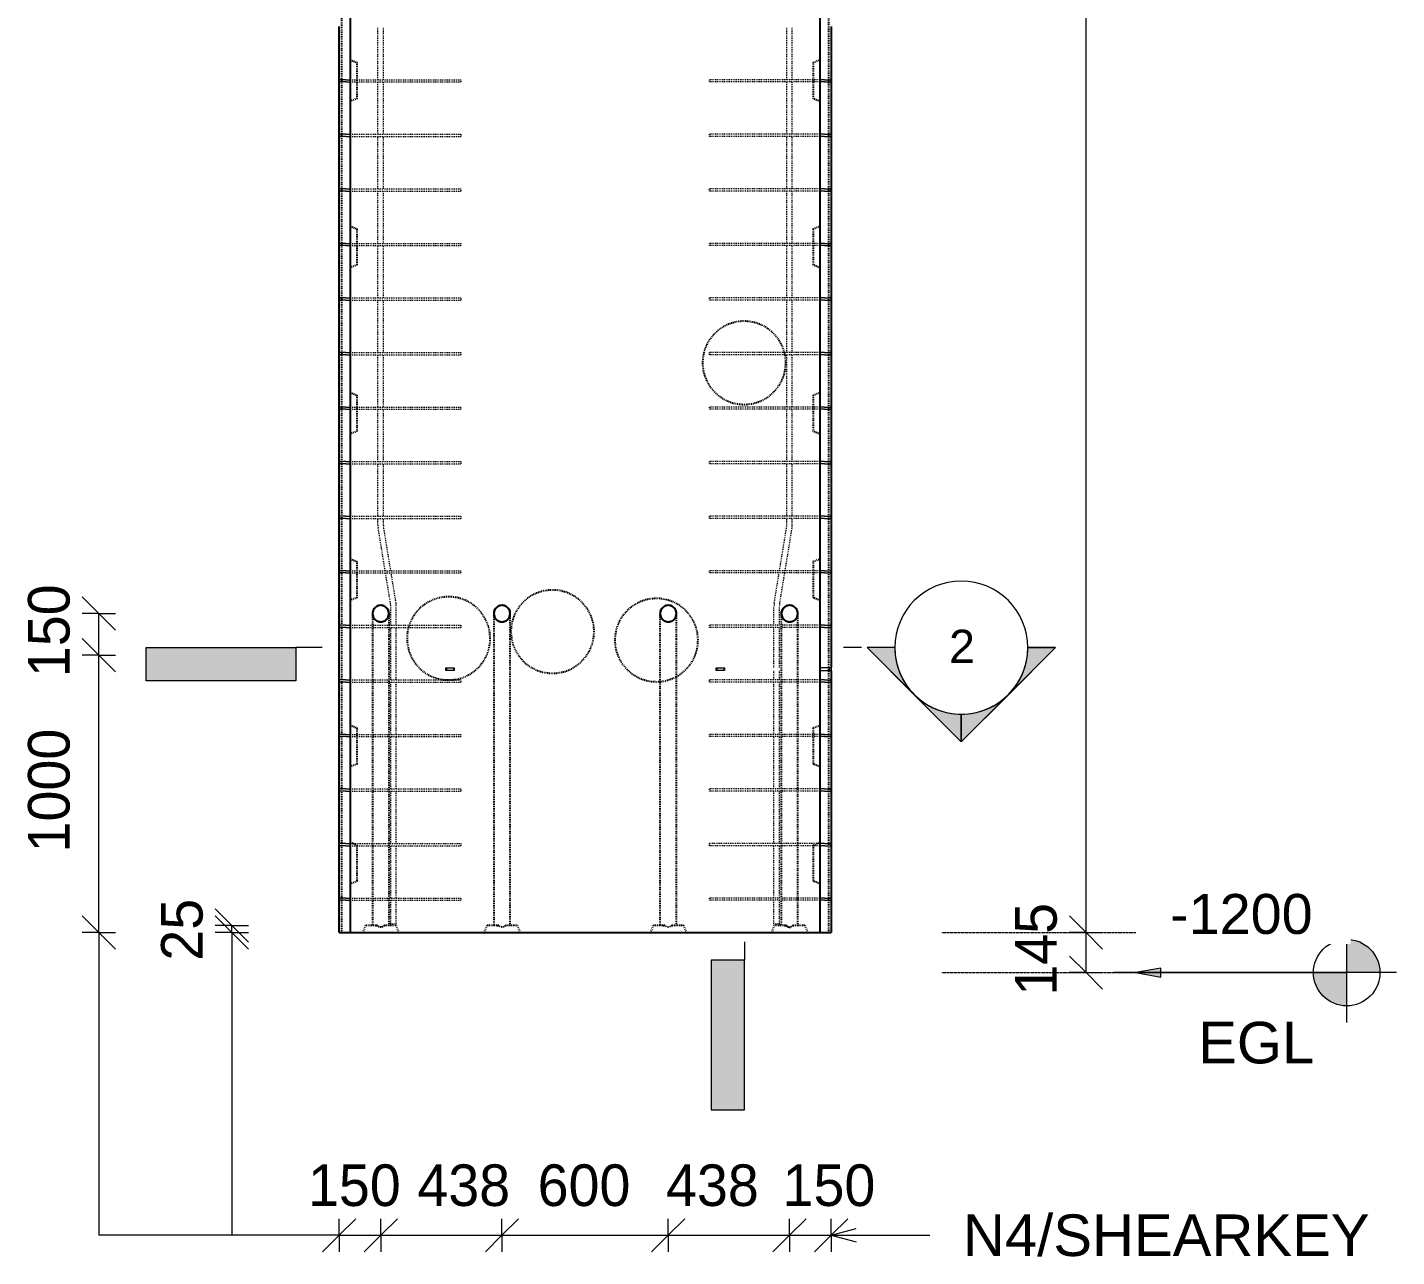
# Model space of a CAD drawing. Header units: millimetres. Extents: x -8906 to 7980, y -2564 to 13136.
# Drawn here: x -3626 to 1314, y -2564 to 1869 of the extents above; entities that cross this region are included whole.
import ezdxf

# ---------------------------------------------------------------- set-up
doc = ezdxf.new("R2010")
doc.units = ezdxf.units.MM
doc.linetypes.add('Dash', pattern=[6.36, 3.18, -3.18])
doc.linetypes.add('Overhead', pattern=[3.97, 2.38, -1.59])
for name, color, linetype, lineweight in [('A-ANNO-DIMS', 211, 'Continuous', 9), ('A-ANNO-DIMS-60', 211, 'Continuous', 9), ('A-DETL-MBND', 5, 'Continuous', 18), ('A-FLOR-OVHD', 1, 'Overhead', 18), ('A-GENM', 13, 'Continuous', 18), ('A-WALL', 113, 'Continuous', 25), ('A-WALL-HDLN', 110, 'Dash', 25), ('G-ANNO-DIMS', 111, 'Continuous', 9), ('G-ANNO-SYMB', 111, 'Continuous', 9), ('G-ANNO-TEXT', 231, 'Continuous', 9), ('S-RBAR', 171, 'Continuous', 18)]:
    doc.layers.add(name, color=color, linetype=linetype, lineweight=lineweight)
doc.styles.add('Arial', font='arial.ttf', dxfattribs={"height": 120})
doc.styles.add('Arial_1', font='arial.ttf', dxfattribs={"height": 150})
doc.styles.add('Arial_2', font='arial.ttf', dxfattribs={"height": 144})
doc.styles.add('Nirmala UI Semilight', font='NirmalaS.ttf', dxfattribs={"height": 150})
doc.dimstyles.new('Arrow_Filled_-_2_5_NI_UI', dxfattribs={"dimscale": 304.8, "dimtxt": 157.104592, "dimasz": 0.393701, "dimexe": 0.19685, "dimexo": 0.0625, "dimgap": 0.19685, "dimtad": 1, "dimdec": 0, "dimzin": 0, "dimdsep": 46, "dimtxsty": 'Nirmala UI Semilight', "dimblk1": 'OBLIQUE', "dimblk2": 'OBLIQUE', "dimsah": 1, "dimcen": 0.09, "dimazin": 0, "dimtfac": 1, "dimtdec": 4, "dimtix": 1, "dimtmove": 0, "dimatfit": 3, "dimfxl": 0.19685, "dimfxlon": 1, "dimtvp": 1, "dimtolj": 1, "dimtzin": 0, "dimarcsym": 2})
doc.dimstyles.new('Arrow_Filled_-_2_5_NI_UI_1', dxfattribs={"dimscale": 304.8, "dimtxt": 157.104592, "dimasz": 0.393701, "dimexe": 0.19685, "dimexo": 0.0625, "dimgap": 0.19685, "dimtad": 1, "dimdec": 0, "dimzin": 0, "dimdsep": 46, "dimtxsty": 'Nirmala UI Semilight', "dimblk1": 'OBLIQUE', "dimblk2": 'OBLIQUE', "dimsah": 1, "dimcen": 0.09, "dimazin": 0, "dimtfac": 1, "dimtdec": 4, "dimtix": 1, "dimtmove": 2, "dimatfit": 3, "dimfxl": 0.19685, "dimfxlon": 1, "dimtvp": 1, "dimtolj": 1, "dimtzin": 0, "dimarcsym": 2})

# ---------------------------------------------------------------- blocks, each defined once
blk = doc.blocks.new('RR spread anchor face based - RR-SA-2_5-150-1726819-Elevation Front')
at = {"layer": 'A-GENM'}
for p, q in [((-2116.2, 6755), (-2113.7, 6755)), ((-2116.2, 6745), (-2116.2, 6755)), ((-2113.7, 6745), (-2116.2, 6745)), ((-2113.7, 6755), (-2088.7, 6755)), ((-2113.7, 6755), (-2113.7, 6745)), ((-2088.7, 6745), (-2113.7, 6745)), ((-2088.7, 6755), (-2086.2, 6755)), ((-2088.7, 6755), (-2088.7, 6745)), ((-2086.2, 6745), (-2088.7, 6745)), ((-2086.2, 6755), (-2086.2, 6745))]:
    blk.add_line(p, q, dxfattribs=at)
blk = doc.blocks.new('RR spread anchor face based - RR-SA-4_0-320-1726835-Elevation Front')
at = {"layer": 'A-GENM'}
for p, q in [((-766.2, 6756), (-731.2, 6756)), ((-731.2, 6744), (-766.2, 6744)), ((-731.2, 6756), (-726.2, 6756)), ((-731.2, 6744), (-731.2, 6756)), ((-726.2, 6744), (-731.2, 6744)), ((-726.2, 6756), (-726.2, 6744))]:
    blk.add_line(p, q, dxfattribs=at)
blk = doc.blocks.new('Detail View - M_Section Tail - Filled Horizontal-14034-Elevation Front')
at = {"layer": 'G-ANNO-SYMB'}
blk.add_hatch(color=256, dxfattribs=at).paths.add_polyline_path([(-2658, -487.6), (-2658, -367.6), (-3198, -367.6), (-3198, -487.6)])
for p, q in [((-3198, -487.6), (-3198, -367.6)), ((-3198, -367.6), (-2658, -367.6)), ((-2658, -367.6), (-2658, -487.6)), ((-2658, -487.6), (-3198, -487.6))]:
    blk.add_line(p, q, dxfattribs=at)
blk = doc.blocks.new('Detail View - M_Section Head - Filled SHOP DWG-1002450-Elevation Front')
at = {"layer": 'G-ANNO-SYMB'}
h = blk.add_hatch(color=256, dxfattribs=at)
edge = h.paths.add_edge_path()
edge.add_line((-595.9, -367.6), (-496.4, -367.6))
edge.add_arc((-256.4, -367.6), 240, 180, 225)
edge.add_line((-426.1, -537.4), (-595.9, -367.6))
h = blk.add_hatch(color=256, dxfattribs=at)
edge = h.paths.add_edge_path()
edge.add_line((83, -367.6), (-86.7, -537.4))
edge.add_arc((-256.4, -367.6), 240, 315, 360)
edge.add_line((-16.4, -367.6), (83, -367.6))
h = blk.add_hatch(color=256, dxfattribs=at)
edge = h.paths.add_edge_path()
edge.add_line((-256.4, -707.1), (-426.1, -537.4))
edge.add_arc((-256.4, -367.6), 240, 225, 270)
edge.add_line((-256.4, -607.6), (-256.4, -707.1))
h = blk.add_hatch(color=256, dxfattribs=at)
edge = h.paths.add_edge_path()
edge.add_line((-256.4, -707.1), (-256.4, -607.6))
edge.add_arc((-256.4, -367.6), 240, 270, 315)
edge.add_line((-86.7, -537.4), (-256.4, -707.1))
for p, q in [((-256.4, -707.1), (-595.9, -367.6)), ((-496.4, -367.6), (-595.9, -367.6)), ((-595.9, -367.6), (-426.1, -537.4)), ((-496.4, -367.6), (-595.9, -367.6)), ((-256.4, -707.1), (83, -367.6)), ((-86.7, -537.4), (83, -367.6)), ((-16.4, -367.6), (83, -367.6)), ((83, -367.6), (-16.4, -367.6)), ((-426.1, -537.4), (-256.4, -707.1)), ((-256.4, -707.1), (-86.7, -537.4)), ((-256.4, -607.6), (-256.4, -707.1)), ((-256.4, -707.1), (-256.4, -607.6))]:
    blk.add_line(p, q, dxfattribs=at)
for start, end in [(360, 180), (180, 360), (180, 225), (315, 0), (225, 270), (270, 315)]:
    blk.add_arc((-256.4, -367.6), 240, start, end, dxfattribs=at)
blk = doc.blocks.new('DIMBLOCK68-Elevation Front')
at = {"layer": 'A-ANNO-DIMS-60'}
for p, q in [((-3368.2, -395), (-3428.2, -335)), ((-3368.2, -395), (-3428.2, -395)), ((-3368.2, -1395), (-3368.2, -395)), ((-3368.2, -395), (-3308.2, -455)), ((-3368.2, -395), (-3308.2, -395)), ((-3368.2, -1395), (-3428.2, -1335)), ((-3368.2, -1395), (-3428.2, -1395)), ((-3368.2, -1395), (-3308.2, -1455)), ((-3368.2, -1395), (-3308.2, -1395))]:
    blk.add_line(p, q, dxfattribs=at)
at = {"layer": 'A-ANNO-DIMS-60', "color": 0, "insert": (-3623.9, -1106.4), "char_height": 150, "width": 507.305, "attachment_point": 1, "rotation": 90, "line_spacing_factor": 1.142579, "style": 'Nirmala UI Semilight'}
blk.add_mtext('1000', dxfattribs=at)
blk = doc.blocks.new('_Oblique')
at = {"color": 0, "linetype": 'ByBlock', "lineweight": -2}
blk.add_line((-0.5, -0.5), (0.5, 0.5), dxfattribs=at)
blk = doc.blocks.new('DIMBLOCK69-Elevation Front')
at = {"layer": 'A-ANNO-DIMS-60'}
for p, q in [((-3368.2, -245), (-3428.2, -185)), ((-3368.2, -245), (-3428.2, -245)), ((-3368.2, -395), (-3368.2, -245)), ((-3368.2, -245), (-3308.2, -305)), ((-3368.2, -245), (-3308.2, -245)), ((-3368.2, -395), (-3428.2, -335)), ((-3368.2, -395), (-3428.2, -395)), ((-3368.2, -395), (-3308.2, -455)), ((-3368.2, -395), (-3308.2, -395))]:
    blk.add_line(p, q, dxfattribs=at)
at = {"layer": 'A-ANNO-DIMS-60', "color": 0, "insert": (-3623.9, -474.2), "char_height": 150, "width": 370.196, "attachment_point": 1, "rotation": 90, "line_spacing_factor": 1.142579, "style": 'Nirmala UI Semilight'}
blk.add_mtext('150', dxfattribs=at)
blk = doc.blocks.new('DIMBLOCK70-Elevation Front')
at = {"layer": 'A-ANNO-DIMS-60'}
for p, q in [((-2888.2, -1370), (-2948.2, -1310)), ((-2888.2, -1395), (-2948.2, -1335)), ((-2888.2, -1370), (-2948.2, -1370)), ((-2888.2, -1395), (-2888.2, -1370)), ((-2888.2, -1370), (-2828.2, -1430)), ((-2888.2, -1370), (-2828.2, -1370)), ((-2888.2, -1395), (-2948.2, -1395)), ((-2888.2, -1395), (-2828.2, -1455)), ((-2888.2, -1395), (-2828.2, -1395))]:
    blk.add_line(p, q, dxfattribs=at)
at = {"layer": 'A-ANNO-DIMS-60', "color": 0, "insert": (-3143.9, -1496.8), "char_height": 150, "width": 274.219, "attachment_point": 1, "rotation": 90, "line_spacing_factor": 1.142579, "style": 'Nirmala UI Semilight'}
blk.add_mtext('25', dxfattribs=at)
blk = doc.blocks.new('DIMBLOCK71-Elevation Front')
at = {"layer": 'A-ANNO-DIMS-60'}
for p, q in [((-2501.2, -2487.4), (-2441.2, -2427.4)), ((-2501.2, -2487.4), (-2501.2, -2427.4)), ((-2351.2, -2487.4), (-2291.2, -2427.4)), ((-2351.2, -2487.4), (-2351.2, -2427.4)), ((-2501.2, -2487.4), (-2561.2, -2547.4)), ((-2501.2, -2487.4), (-2351.2, -2487.4)), ((-2501.2, -2487.4), (-2501.2, -2547.4)), ((-2351.2, -2487.4), (-2411.2, -2547.4)), ((-2351.2, -2487.4), (-2351.2, -2547.4))]:
    blk.add_line(p, q, dxfattribs=at)
at = {"layer": 'A-ANNO-DIMS-60', "color": 0, "insert": (-2613.8, -2231.7), "char_height": 150, "width": 370.196, "attachment_point": 1, "line_spacing_factor": 1.142579, "style": 'Nirmala UI Semilight'}
blk.add_mtext('150', dxfattribs=at)
blk = doc.blocks.new('DIMBLOCK72-Elevation Front')
at = {"layer": 'A-ANNO-DIMS-60'}
for p, q in [((-2351.2, -2487.4), (-2291.2, -2427.4)), ((-2351.2, -2487.4), (-2351.2, -2427.4)), ((-1913.7, -2487.4), (-1853.7, -2427.4)), ((-1913.7, -2487.4), (-1913.7, -2427.4)), ((-2351.2, -2487.4), (-2411.2, -2547.4)), ((-2351.2, -2487.4), (-1913.7, -2487.4)), ((-2351.2, -2487.4), (-2351.2, -2547.4)), ((-1913.7, -2487.4), (-1973.7, -2547.4)), ((-1913.7, -2487.4), (-1913.7, -2547.4))]:
    blk.add_line(p, q, dxfattribs=at)
at = {"layer": 'A-ANNO-DIMS-60', "color": 0, "insert": (-2219, -2231.7), "char_height": 150, "width": 414.756, "attachment_point": 1, "line_spacing_factor": 1.142579, "style": 'Nirmala UI Semilight'}
blk.add_mtext('438', dxfattribs=at)
blk = doc.blocks.new('DIMBLOCK73-Elevation Front')
at = {"layer": 'A-ANNO-DIMS-60'}
for p, q in [((-1913.7, -2487.4), (-1853.7, -2427.4)), ((-1913.7, -2487.4), (-1913.7, -2427.4)), ((-1313.7, -2487.4), (-1253.7, -2427.4)), ((-1313.7, -2487.4), (-1313.7, -2427.4)), ((-1913.7, -2487.4), (-1973.7, -2547.4)), ((-1913.7, -2487.4), (-1313.7, -2487.4)), ((-1913.7, -2487.4), (-1913.7, -2547.4)), ((-1313.7, -2487.4), (-1373.7, -2547.4)), ((-1313.7, -2487.4), (-1313.7, -2547.4))]:
    blk.add_line(p, q, dxfattribs=at)
at = {"layer": 'A-ANNO-DIMS-60', "color": 0, "insert": (-1785.1, -2231.7), "char_height": 150, "width": 411.328, "attachment_point": 1, "line_spacing_factor": 1.142579, "style": 'Nirmala UI Semilight'}
blk.add_mtext('600', dxfattribs=at)
blk = doc.blocks.new('DIMBLOCK74-Elevation Front')
at = {"layer": 'A-ANNO-DIMS-60'}
for p, q in [((-1313.7, -2487.4), (-1253.7, -2427.4)), ((-1313.7, -2487.4), (-1313.7, -2427.4)), ((-876.2, -2487.4), (-816.2, -2427.4)), ((-876.2, -2487.4), (-876.2, -2427.4)), ((-1313.7, -2487.4), (-1373.7, -2547.4)), ((-1313.7, -2487.4), (-876.2, -2487.4)), ((-1313.7, -2487.4), (-1313.7, -2547.4)), ((-876.2, -2487.4), (-936.2, -2547.4)), ((-876.2, -2487.4), (-876.2, -2547.4))]:
    blk.add_line(p, q, dxfattribs=at)
at = {"layer": 'A-ANNO-DIMS-60', "color": 0, "insert": (-1321.9, -2231.7), "char_height": 150, "width": 414.756, "attachment_point": 1, "line_spacing_factor": 1.142579, "style": 'Nirmala UI Semilight'}
blk.add_mtext('438', dxfattribs=at)
blk = doc.blocks.new('DIMBLOCK75-Elevation Front')
at = {"layer": 'A-ANNO-DIMS-60'}
for p, q in [((-876.2, -2487.4), (-816.2, -2427.4)), ((-876.2, -2487.4), (-876.2, -2427.4)), ((-726.2, -2487.4), (-666.2, -2427.4)), ((-726.2, -2487.4), (-726.2, -2427.4)), ((-876.2, -2487.4), (-936.2, -2547.4)), ((-876.2, -2487.4), (-726.2, -2487.4)), ((-876.2, -2487.4), (-876.2, -2547.4)), ((-726.2, -2487.4), (-786.2, -2547.4)), ((-726.2, -2487.4), (-726.2, -2547.4))]:
    blk.add_line(p, q, dxfattribs=at)
at = {"layer": 'A-ANNO-DIMS-60', "color": 0, "insert": (-901.3, -2231.7), "char_height": 150, "width": 370.196, "attachment_point": 1, "line_spacing_factor": 1.142579, "style": 'Nirmala UI Semilight'}
blk.add_mtext('150', dxfattribs=at)
blk = doc.blocks.new('DIMBLOCK81-Elevation Front')
at = {"layer": 'A-ANNO-DIMS-60'}
for p, q in [((193.5, -1395), (133.5, -1335)), ((193.5, -1395), (133.5, -1395)), ((193.5, -1540), (193.5, -1395)), ((193.5, -1395), (253.5, -1455)), ((193.5, -1395), (253.5, -1395)), ((193.5, -1540), (133.5, -1480)), ((193.5, -1540), (133.5, -1540)), ((193.5, -1540), (253.5, -1600)), ((193.5, -1540), (253.5, -1540))]:
    blk.add_line(p, q, dxfattribs=at)
at = {"layer": 'A-ANNO-DIMS-60', "color": 0, "insert": (-62.2, -1623.2), "char_height": 150, "width": 373.623, "attachment_point": 1, "rotation": 90, "line_spacing_factor": 1.142579, "style": 'Nirmala UI Semilight'}
blk.add_mtext('145', dxfattribs=at)
blk = doc.blocks.new('DIMBLOCK82-Elevation Front')
at = {"layer": 'A-ANNO-DIMS-60'}
for p, q in [((193.5, 7660), (133.5, 7720)), ((193.5, 7660), (133.5, 7660)), ((193.5, -1395), (193.5, 7660)), ((193.5, 7660), (253.5, 7600)), ((193.5, 7660), (253.5, 7660)), ((193.5, -1395), (133.5, -1335)), ((193.5, -1395), (133.5, -1395)), ((193.5, -1395), (253.5, -1455)), ((193.5, -1395), (253.5, -1395))]:
    blk.add_line(p, q, dxfattribs=at)
at = {"layer": 'A-ANNO-DIMS-60', "color": 0, "insert": (-62.2, 2904), "char_height": 150, "width": 548.438, "attachment_point": 1, "rotation": 90, "line_spacing_factor": 1.142579, "style": 'Nirmala UI Semilight'}
blk.add_mtext('9055', dxfattribs=at)
blk = doc.blocks.new('Spot Elevations - M_Spot Elevation - Target Filled-10609-Elevation Front')
at = {"layer": 'G-ANNO-DIMS'}
h = blk.add_hatch(color=256, dxfattribs=at)
edge = h.paths.add_edge_path()
edge.add_line((1104.3, 7660), (1224.3, 7660))
edge.add_arc((1104.3, 7660), 120, 0, 90)
edge.add_line((1104.3, 7780), (1104.3, 7660))
h = blk.add_hatch(color=256, dxfattribs=at)
edge = h.paths.add_edge_path()
edge.add_line((1104.3, 7660), (984.3, 7660))
edge.add_arc((1104.3, 7660), 120, 180, 270)
edge.add_line((1104.3, 7540), (1104.3, 7660))
for p, q in [((1104.3, 7480), (1104.3, 7840)), ((1284.3, 7660), (264.3, 7660))]:
    blk.add_line(p, q, dxfattribs=at)
blk.add_circle((1104.3, 7660), 120, dxfattribs=at)

msp = doc.modelspace()

# ---------------------------------------------------------------- hatches: boundary and pattern name
at = {"layer": 'G-ANNO-DIMS'}
msp.add_hatch(color=256, dxfattribs=at).paths.add_polyline_path([(373.8, -1540), (463.8, -1555.9), (463.8, -1524.1)])

# ---------------------------------------------------------------- linework, layer by layer
at = {"layer": 'A-DETL-MBND'}
for p, q in [((-3368.2, -1395), (-3368.2, -2487.4)), ((-2888.2, -1395), (-2888.2, -2487.4)), ((-2501.2, -2487.4), (-3368.2, -2487.4))]:
    msp.add_line(p, q, dxfattribs=at)
at = {"layer": 'A-FLOR-OVHD'}
for p, q in [((-326.2, -1395), (373.8, -1395)), ((-326.2, -1540), (373.8, -1540))]:
    msp.add_line(p, q, dxfattribs=at)
at = {"layer": 'A-WALL'}
for p, q in [((-2461.2, 7060), (-2461.2, -1395)), ((-766.2, -1395), (-766.2, 7060)), ((-2501.2, 1677), (-2501.2, 1873.1)), ((-726.2, 1873.1), (-726.2, 1677)), ((-2501.2, 1480.3), (-2501.2, 1676.3)), ((-726.2, 1676.3), (-726.2, 1480.3)), ((-2501.2, 1283.5), (-2501.2, 1479.5)), ((-726.2, 1479.5), (-726.2, 1283.5)), ((-2501.2, 1086.7), (-2501.2, 1282.7)), ((-726.2, 1282.7), (-726.2, 1086.7)), ((-2501.2, 889.9), (-2501.2, 1086)), ((-726.2, 1086), (-726.2, 889.9)), ((-2501.2, 693.2), (-2501.2, 889.2)), ((-726.2, 889.2), (-726.2, 693.2)), ((-2501.2, 496.4), (-2501.2, 692.4)), ((-726.2, 692.4), (-726.2, 496.4)), ((-2501.2, 299.6), (-2501.2, 495.6)), ((-726.2, 495.6), (-726.2, 299.6)), ((-2501.2, 102.8), (-2501.2, 298.8)), ((-726.2, 298.8), (-726.2, 102.8)), ((-2501.2, -94), (-2501.2, 102.1)), ((-726.2, 102.1), (-726.2, -94)), ((-2501.2, -290.7), (-2501.2, -94.7)), ((-726.2, -94.7), (-726.2, -290.7)), ((-2501.2, -487.5), (-2501.2, -291.5)), ((-726.2, -291.5), (-726.2, -439)), ((-2501.2, -684.3), (-2501.2, -488.3)), ((-726.2, -451), (-726.2, -487.5)), ((-726.2, -488.3), (-726.2, -684.3)), ((-2501.2, -881.1), (-2501.2, -685)), ((-726.2, -685), (-726.2, -881.1)), ((-2501.2, -1077.8), (-2501.2, -881.8)), ((-726.2, -881.8), (-726.2, -1077.8)), ((-2501.2, -1274.6), (-2501.2, -1078.6)), ((-726.2, -1078.6), (-726.2, -1274.6)), ((-2501.2, -1395), (-2501.2, -1275.4)), ((-726.2, -1275.4), (-726.2, -1395)), ((-2501.2, -1395), (-726.2, -1395))]:
    msp.add_line(p, q, dxfattribs=at)
at = {"layer": 'A-WALL', "flags": 128}
for points in [[(-2351.2, -215), (-2366.2, -219), (-2377.2, -230.1), (-2381.2, -245)], [(-2381.2, -245), (-2377.2, -260), (-2366.1, -271), (-2351.2, -275)], [(-2321.2, -245), (-2325.2, -230), (-2336.3, -219), (-2351.2, -215)], [(-2351.2, -275), (-2336.2, -271), (-2325.2, -259.9), (-2321.2, -245)], [(-2321.2, -250.7), (-2321.2, -245.1), (-2321.2, -245)], [(-1913.7, -215), (-1928.7, -219), (-1939.7, -230.1), (-1943.7, -245)], [(-1943.7, -245), (-1939.7, -260), (-1928.6, -271), (-1913.7, -275)], [(-1883.7, -245), (-1887.7, -230), (-1898.8, -219), (-1913.7, -215)], [(-1913.7, -275), (-1898.7, -271), (-1887.7, -259.9), (-1883.7, -245)], [(-1883.7, -250.7), (-1883.7, -245.1), (-1883.7, -245)], [(-1313.7, -215), (-1328.7, -219), (-1339.7, -230.1), (-1343.7, -245)], [(-1343.7, -245), (-1339.7, -260), (-1328.6, -271), (-1313.7, -275)], [(-1283.7, -245), (-1287.7, -230), (-1298.8, -219), (-1313.7, -215)], [(-1313.7, -275), (-1298.7, -271), (-1287.7, -259.9), (-1283.7, -245)], [(-1283.7, -250.7), (-1283.7, -245.1), (-1283.7, -245)], [(-876.2, -215), (-891.2, -219), (-902.2, -230.1), (-906.2, -245)], [(-906.2, -245), (-902.2, -260), (-891.1, -271), (-876.2, -275)], [(-846.2, -245), (-850.2, -230), (-861.3, -219), (-876.2, -215)], [(-876.2, -275), (-861.2, -271), (-850.2, -259.9), (-846.2, -245)], [(-846.2, -250.7), (-846.2, -245.1), (-846.2, -245)]]:
    msp.add_lwpolyline(points, dxfattribs=at)
at = {"layer": 'A-WALL'}
for centre, start, end in [((-2351.2, -245), 150.6728, 179.6194), ((-2351.2, -245), 180.4246, 209.7233), ((-2351.2, -245), 120.8303, 149.6053), ((-2351.2, -245), 90.7225, 119.4223), ((-2351.2, -245), 61.0187, 89.2664), ((-2351.2, -245), 30.8311, 59.6045), ((-2351.2, -245), 0.3778, 29.7706), ((-2351.2, -245), 330.719, 359.5722), ((-1913.7, -245), 150.6728, 179.6194), ((-1913.7, -245), 180.4246, 209.7233), ((-1913.7, -245), 120.8303, 149.6053), ((-1913.7, -245), 90.7225, 119.4223), ((-1913.7, -245), 61.0187, 89.2664), ((-1913.7, -245), 30.8311, 59.6045), ((-1913.7, -245), 0.3778, 29.7706), ((-1913.7, -245), 330.719, 359.5722), ((-1313.7, -245), 150.6728, 179.6194), ((-1313.7, -245), 180.4246, 209.7233), ((-1313.7, -245), 120.8303, 149.6053), ((-1313.7, -245), 90.7225, 119.4223), ((-1313.7, -245), 61.0187, 89.2664), ((-1313.7, -245), 30.8311, 59.6045), ((-1313.7, -245), 0.3778, 29.7706), ((-1313.7, -245), 330.719, 359.5722), ((-876.2, -245), 150.6728, 179.6194), ((-876.2, -245), 180.4246, 209.7233), ((-876.2, -245), 120.8303, 149.6053), ((-876.2, -245), 90.7225, 119.4223), ((-876.2, -245), 61.0187, 89.2664), ((-876.2, -245), 30.8311, 59.6045), ((-876.2, -245), 0.3778, 29.7706), ((-876.2, -245), 330.719, 359.5722), ((-2351.2, -245), 210.813, 239.6231), ((-2351.2, -245), 241.0171, 269.268), ((-2351.2, -245), 270.7209, 299.4239), ((-2351.2, -245), 300.812, 329.6241), ((-1913.7, -245), 210.813, 239.6231), ((-1913.7, -245), 241.0171, 269.268), ((-1913.7, -245), 270.7209, 299.4239), ((-1913.7, -245), 300.812, 329.6241), ((-1313.7, -245), 210.813, 239.6231), ((-1313.7, -245), 241.0171, 269.268), ((-1313.7, -245), 270.7209, 299.4239), ((-1313.7, -245), 300.812, 329.6241), ((-876.2, -245), 210.813, 239.6231), ((-876.2, -245), 241.0171, 269.268), ((-876.2, -245), 270.7209, 299.4239), ((-876.2, -245), 300.812, 329.6241)]:
    msp.add_arc(centre, 30, start, end, dxfattribs=at)
at = {"layer": 'A-WALL-HDLN'}
for p, q in [((-2491.2, -1395), (-2491.2, 3650)), ((-736.2, 3650), (-736.2, -1395)), ((-2461.2, 1752.5), (-2436.2, 1742.5)), ((-2436.2, 1612.5), (-2436.2, 1742.5)), ((-791.2, 1742.5), (-766.2, 1752.5)), ((-791.2, 1742.5), (-791.2, 1612.5)), ((-2436.2, 1612.5), (-2461.2, 1602.5)), ((-766.2, 1602.5), (-791.2, 1612.5)), ((-2461.2, 1152.5), (-2436.2, 1142.5)), ((-2436.2, 1012.5), (-2436.2, 1142.5)), ((-791.2, 1142.5), (-766.2, 1152.5)), ((-791.2, 1142.5), (-791.2, 1012.5)), ((-2436.2, 1012.5), (-2461.2, 1002.5)), ((-766.2, 1002.5), (-791.2, 1012.5)), ((-2461.2, 552.5), (-2436.2, 542.5)), ((-791.2, 542.5), (-766.2, 552.5)), ((-2436.2, 412.5), (-2436.2, 542.5)), ((-791.2, 542.5), (-791.2, 412.5)), ((-2436.2, 412.5), (-2461.2, 402.5)), ((-766.2, 402.5), (-791.2, 412.5)), ((-2461.2, -47.5), (-2436.2, -57.5)), ((-791.2, -57.5), (-766.2, -47.5)), ((-2436.2, -187.5), (-2436.2, -57.5)), ((-791.2, -57.5), (-791.2, -187.5)), ((-2436.2, -187.5), (-2461.2, -197.5)), ((-766.2, -197.5), (-791.2, -187.5)), ((-2381.2, -335), (-2381.2, -1370)), ((-2321.2, -1370), (-2321.2, -335)), ((-1943.7, -335), (-1943.7, -1370)), ((-1883.7, -1370), (-1883.7, -335)), ((-1343.7, -335), (-1343.7, -1370)), ((-1283.7, -1370), (-1283.7, -335)), ((-906.2, -335), (-906.2, -1370)), ((-846.2, -1370), (-846.2, -335)), ((-2461.2, -647.5), (-2436.2, -657.5)), ((-2436.2, -787.5), (-2436.2, -657.5)), ((-791.2, -657.5), (-766.2, -647.5)), ((-791.2, -657.5), (-791.2, -787.5)), ((-2436.2, -787.5), (-2461.2, -797.5)), ((-766.2, -797.5), (-791.2, -787.5)), ((-2461.2, -1070), (-2436.2, -1080)), ((-2436.2, -1210), (-2436.2, -1080)), ((-791.2, -1080), (-766.2, -1070)), ((-791.2, -1080), (-791.2, -1210)), ((-2436.2, -1210), (-2461.2, -1220)), ((-766.2, -1220), (-791.2, -1210)), ((-2406.2, -1370), (-2416.2, -1395)), ((-2363.2, -1370), (-2406.2, -1370)), ((-2369.8, -1370), (-2363.2, -1370)), ((-2339.2, -1370), (-2332.6, -1370)), ((-2296.2, -1370), (-2339.2, -1370)), ((-2296.2, -1370), (-2286.2, -1395)), ((-1968.7, -1370), (-1978.7, -1395)), ((-1925.7, -1370), (-1968.7, -1370)), ((-1932.3, -1370), (-1925.7, -1370)), ((-1901.7, -1370), (-1895.1, -1370)), ((-1858.7, -1370), (-1901.7, -1370)), ((-1858.7, -1370), (-1848.7, -1395)), ((-1368.7, -1370), (-1378.7, -1395)), ((-1325.7, -1370), (-1368.7, -1370)), ((-1332.3, -1370), (-1325.7, -1370)), ((-1301.7, -1370), (-1295.1, -1370)), ((-1258.7, -1370), (-1301.7, -1370)), ((-1258.7, -1370), (-1248.7, -1395)), ((-931.2, -1370), (-941.2, -1395)), ((-888.5, -1370), (-931.2, -1370)), ((-895.1, -1370), (-888.5, -1370)), ((-888.5, -1370), (-887.9, -1370)), ((-864.5, -1370), (-863.9, -1370)), ((-863.9, -1370), (-857.3, -1370)), ((-821.2, -1370), (-863.9, -1370)), ((-821.2, -1370), (-811.2, -1395))]:
    msp.add_line(p, q, dxfattribs=at)
at = {"layer": 'A-WALL-HDLN', "flags": 128}
for points in [[(-2381.2, -245.4), (-2381.2, -249.1), (-2381.2, -261), (-2381.2, -279.7), (-2381.2, -303.4), (-2381.2, -330), (-2381.2, -335)], [(-1943.7, -245.4), (-1943.7, -249.1), (-1943.7, -261), (-1943.7, -279.7), (-1943.7, -303.4), (-1943.7, -330), (-1943.7, -335)], [(-1343.7, -245.4), (-1343.7, -249.1), (-1343.7, -261), (-1343.7, -279.7), (-1343.7, -303.4), (-1343.7, -330), (-1343.7, -335)], [(-906.2, -245.4), (-906.2, -249.1), (-906.2, -261), (-906.2, -279.7), (-906.2, -303.4), (-906.2, -330), (-906.2, -335)], [(-2321.2, -335), (-2321.2, -308.1), (-2321.2, -283.7), (-2321.2, -264), (-2321.2, -250.7)], [(-1883.7, -335), (-1883.7, -308.1), (-1883.7, -283.7), (-1883.7, -264), (-1883.7, -250.7)], [(-1283.7, -335), (-1283.7, -308.1), (-1283.7, -283.7), (-1283.7, -264), (-1283.7, -250.7)], [(-846.2, -335), (-846.2, -308.1), (-846.2, -283.7), (-846.2, -264), (-846.2, -250.7)], [(-2351.2, -1376.3), (-2354.3, -1375.9), (-2357.3, -1374.7), (-2360.3, -1372.7), (-2363.2, -1370)], [(-2339.2, -1370), (-2342.1, -1372.7), (-2345.1, -1374.7), (-2348.1, -1375.9), (-2351.2, -1376.3)], [(-1913.7, -1376.3), (-1916.8, -1375.9), (-1919.8, -1374.7), (-1922.8, -1372.7), (-1925.7, -1370)], [(-1901.7, -1370), (-1904.6, -1372.7), (-1907.6, -1374.7), (-1910.6, -1375.9), (-1913.7, -1376.3)], [(-1313.7, -1376.3), (-1316.8, -1375.9), (-1319.8, -1374.7), (-1322.8, -1372.7), (-1325.7, -1370)], [(-1301.7, -1370), (-1304.6, -1372.7), (-1307.6, -1374.7), (-1310.6, -1375.9), (-1313.7, -1376.3)], [(-876.2, -1376.6), (-879.4, -1376.2), (-882.5, -1374.9), (-885.5, -1372.9), (-888.5, -1370)], [(-887.9, -1370), (-885.1, -1372.6), (-882.2, -1374.4), (-879.2, -1375.5), (-876.2, -1375.9)], [(-876.2, -1375.9), (-873.2, -1375.5), (-870.2, -1374.4), (-867.3, -1372.6), (-864.5, -1370)], [(-863.9, -1370), (-866.9, -1372.9), (-869.9, -1374.9), (-873, -1376.2), (-876.2, -1376.6)]]:
    msp.add_lwpolyline(points, dxfattribs=at)
at = {"layer": 'A-WALL-HDLN'}
for centre, start, end in [((-1039.9, 659.6), 0, 180), ((-1039.9, 659.6), 180, 0), ((-2106.4, -334.4), 0, 180), ((-1731.4, -310), 0, 180), ((-1356.4, -340.5), 0, 180), ((-2106.4, -334.4), 180, 268.473), ((-2106.4, -334.4), 271.527, 0), ((-1731.4, -310), 180, 0), ((-1356.4, -340.5), 180, 0), ((-2106.4, -334.4), 268.7641, 271.2359)]:
    msp.add_arc(centre, 150, start, end, dxfattribs=at)
at = {"layer": 'G-ANNO-DIMS'}
for p, q in [((463.8, -1524.1), (373.8, -1540)), ((463.8, -1555.9), (463.8, -1524.1)), ((373.8, -1540), (463.8, -1555.9)), ((373.8, -1540), (807.9, -1540)), ((807.9, -1540), (1134.2, -1540))]:
    msp.add_line(p, q, dxfattribs=at)
at = {"layer": 'G-ANNO-SYMB'}
for p, q in [((-2562.5, -367.6), (-2658, -367.6)), ((-616.4, -367.6), (-681.7, -367.6)), ((-1038.8, -1429.2), (-1038.8, -1495.2))]:
    msp.add_line(p, q, dxfattribs=at)
at = {"layer": 'G-ANNO-TEXT', "color": 7}
for q in [(-636.4, -2463), (-636.4, -2511.2), (-370.6, -2487.1)]:
    msp.add_line((-726.4, -2487.1), q, dxfattribs=at)
at = {"layer": 'S-RBAR', "linetype": 'Dash'}
for p, q in [((-2361.2, 1680.7), (-2361.2, 1869.4)), ((-2341.2, 1680.7), (-2341.2, 1869.4)), ((-886.2, 1680.7), (-886.2, 1869.4)), ((-866.2, 1680.7), (-866.2, 1869.4)), ((-2461.1, 1680.7), (-2061.2, 1680.7)), ((-2061.2, 1672.7), (-2061.2, 1680.7)), ((-766.2, 1680.7), (-1166.2, 1680.7)), ((-1166.2, 1680.7), (-1166.2, 1672.7)), ((-2461.1, 1672.7), (-2061.2, 1672.7)), ((-2361.2, 1483.9), (-2361.2, 1672.7)), ((-2341.2, 1483.9), (-2341.2, 1672.7)), ((-766.2, 1672.7), (-1166.2, 1672.7)), ((-886.2, 1483.9), (-886.2, 1672.7)), ((-866.2, 1483.9), (-866.2, 1672.7)), ((-2461.1, 1483.9), (-2061.2, 1483.9)), ((-2061.2, 1475.9), (-2061.2, 1483.9)), ((-766.2, 1483.9), (-1166.2, 1483.9)), ((-1166.2, 1483.9), (-1166.2, 1475.9)), ((-2461.1, 1475.9), (-2061.2, 1475.9)), ((-2361.2, 1287.1), (-2361.2, 1475.9)), ((-2341.2, 1287.1), (-2341.2, 1475.9)), ((-766.2, 1475.9), (-1166.2, 1475.9)), ((-886.2, 1287.1), (-886.2, 1475.9)), ((-866.2, 1287.1), (-866.2, 1475.9)), ((-2461.1, 1287.1), (-2061.2, 1287.1)), ((-2061.2, 1279.1), (-2061.2, 1287.1)), ((-766.2, 1287.1), (-1166.2, 1287.1)), ((-1166.2, 1287.1), (-1166.2, 1279.1)), ((-2461.1, 1279.1), (-2061.2, 1279.1)), ((-2361.2, 1090.3), (-2361.2, 1279.1)), ((-2341.2, 1090.3), (-2341.2, 1279.1)), ((-766.2, 1279.1), (-1166.2, 1279.1)), ((-886.2, 1090.3), (-886.2, 1279.1)), ((-866.2, 1090.3), (-866.2, 1279.1)), ((-2461.1, 1090.3), (-2061.2, 1090.3)), ((-2061.2, 1082.3), (-2061.2, 1090.3)), ((-766.2, 1090.3), (-1166.2, 1090.3)), ((-1166.2, 1090.3), (-1166.2, 1082.3)), ((-2461.1, 1082.3), (-2061.2, 1082.3)), ((-2361.2, 893.6), (-2361.2, 1082.3)), ((-2341.2, 893.6), (-2341.2, 1082.3)), ((-766.2, 1082.3), (-1166.2, 1082.3)), ((-886.2, 893.6), (-886.2, 1082.3)), ((-866.2, 893.6), (-866.2, 1082.3)), ((-2461.1, 893.6), (-2061.2, 893.6)), ((-2061.2, 885.6), (-2061.2, 893.6)), ((-766.2, 893.6), (-1166.2, 893.6)), ((-1166.2, 893.6), (-1166.2, 885.6)), ((-2461.1, 885.6), (-2061.2, 885.6)), ((-2361.2, 696.8), (-2361.2, 885.6)), ((-2341.2, 696.8), (-2341.2, 885.6)), ((-766.2, 885.6), (-1166.2, 885.6)), ((-886.2, 696.8), (-886.2, 885.6)), ((-866.2, 696.8), (-866.2, 885.6)), ((-2461.1, 696.8), (-2061.2, 696.8)), ((-2061.2, 688.8), (-2061.2, 696.8)), ((-766.2, 696.8), (-1166.2, 696.8)), ((-1166.2, 696.8), (-1166.2, 688.8)), ((-2461.1, 688.8), (-2061.2, 688.8)), ((-2361.2, 500), (-2361.2, 688.8)), ((-2341.2, 500), (-2341.2, 688.8)), ((-766.2, 688.8), (-1166.2, 688.8)), ((-886.2, 500), (-886.2, 688.8)), ((-866.2, 500), (-866.2, 688.8)), ((-2461.1, 500), (-2061.2, 500)), ((-2061.2, 492), (-2061.2, 500)), ((-766.2, 500), (-1166.2, 500)), ((-1166.2, 500), (-1166.2, 492)), ((-2461.1, 492), (-2061.2, 492)), ((-2361.2, 303.2), (-2361.2, 492)), ((-2341.2, 303.2), (-2341.2, 492)), ((-766.2, 492), (-1166.2, 492)), ((-886.2, 303.2), (-886.2, 492)), ((-866.2, 303.2), (-866.2, 492)), ((-2461.1, 303.2), (-2061.2, 303.2)), ((-2061.2, 295.2), (-2061.2, 303.2)), ((-766.2, 303.2), (-1166.2, 303.2)), ((-1166.2, 303.2), (-1166.2, 295.2)), ((-2461.1, 295.2), (-2061.2, 295.2)), ((-2361.2, 106.4), (-2361.2, 295.2)), ((-2341.2, 106.4), (-2341.2, 295.2)), ((-766.2, 295.2), (-1166.2, 295.2)), ((-886.2, 106.4), (-886.2, 295.2)), ((-866.2, 106.4), (-866.2, 295.2)), ((-2461.1, 106.4), (-2061.2, 106.4)), ((-2061.2, 98.4), (-2061.2, 106.4)), ((-766.2, 106.4), (-1166.2, 106.4)), ((-1166.2, 106.4), (-1166.2, 98.4)), ((-2461.1, 98.4), (-2061.2, 98.4)), ((-2361.2, 73.5), (-2361.2, 98.4)), ((-2335.2, -90.3), (-2360.3, 63)), ((-2341.2, 73.5), (-2341.2, 98.4)), ((-2314.9, -90.3), (-2340.6, 66.3)), ((-766.2, 98.4), (-1166.2, 98.4)), ((-912.4, -90.3), (-886.8, 66.3)), ((-892.2, -90.3), (-867.1, 63)), ((-886.2, 73.5), (-886.2, 98.4)), ((-866.2, 73.5), (-866.2, 98.4)), ((-2461.1, -90.3), (-2061.2, -90.3)), ((-2461.1, -98.3), (-2061.2, -98.3)), ((-2315.7, -209.5), (-2333.9, -98.3)), ((-2295.9, -206.3), (-2313.6, -98.3)), ((-2061.2, -98.3), (-2061.2, -90.3)), ((-766.2, -90.3), (-1166.2, -90.3)), ((-1166.2, -90.3), (-1166.2, -98.3)), ((-766.2, -98.3), (-1166.2, -98.3)), ((-931.4, -206.3), (-913.8, -98.3)), ((-911.7, -209.5), (-893.5, -98.3)), ((-2315.1, -287.1), (-2315.1, -216.8)), ((-2295.1, -287.1), (-2295.1, -216.8)), ((-932.3, -287.1), (-932.3, -216.8)), ((-912.3, -287.1), (-912.3, -216.8)), ((-2461.1, -287.1), (-2061.2, -287.1)), ((-2461.1, -295.1), (-2061.2, -295.1)), ((-2315.1, -483.9), (-2315.1, -295.1)), ((-2295.1, -483.9), (-2295.1, -295.1)), ((-2061.2, -295.1), (-2061.2, -287.1)), ((-766.2, -287.1), (-1166.2, -287.1)), ((-1166.2, -287.1), (-1166.2, -295.1)), ((-766.2, -295.1), (-1166.2, -295.1)), ((-932.3, -439), (-932.3, -295.1)), ((-912.3, -439), (-912.3, -295.1)), ((-2461.1, -483.9), (-2061.2, -483.9)), ((-2461.1, -491.9), (-2061.2, -491.9)), ((-2315.1, -680.7), (-2315.1, -491.9)), ((-2295.1, -680.7), (-2295.1, -491.9)), ((-2061.2, -491.9), (-2061.2, -483.9)), ((-766.2, -483.9), (-1166.2, -483.9)), ((-1166.2, -483.9), (-1166.2, -491.9)), ((-766.2, -491.9), (-1166.2, -491.9)), ((-932.3, -483.9), (-932.3, -451)), ((-932.3, -680.7), (-932.3, -491.9)), ((-912.3, -483.9), (-912.3, -451)), ((-912.3, -680.7), (-912.3, -491.9)), ((-2461.1, -680.7), (-2061.2, -680.7)), ((-2461.1, -688.7), (-2061.2, -688.7)), ((-2315.1, -877.4), (-2315.1, -688.7)), ((-2295.1, -877.4), (-2295.1, -688.7)), ((-2061.2, -688.7), (-2061.2, -680.7)), ((-766.2, -680.7), (-1166.2, -680.7)), ((-1166.2, -680.7), (-1166.2, -688.7)), ((-766.2, -688.7), (-1166.2, -688.7)), ((-932.3, -877.4), (-932.3, -688.7)), ((-912.3, -877.4), (-912.3, -688.7)), ((-2461.1, -877.4), (-2061.2, -877.4)), ((-2461.1, -885.4), (-2061.2, -885.4)), ((-2315.1, -1074.2), (-2315.1, -885.4)), ((-2295.1, -1074.2), (-2295.1, -885.4)), ((-2061.2, -885.4), (-2061.2, -877.4)), ((-766.2, -877.4), (-1166.2, -877.4)), ((-1166.2, -877.4), (-1166.2, -885.4)), ((-766.2, -885.4), (-1166.2, -885.4)), ((-932.3, -1074.2), (-932.3, -885.4)), ((-912.3, -1074.2), (-912.3, -885.4)), ((-2461.1, -1074.2), (-2450.8, -1074.2)), ((-2461.1, -1082.2), (-2061.2, -1082.2)), ((-2450.5, -1074.2), (-2061.2, -1074.2)), ((-2315.1, -1271), (-2315.1, -1082.2)), ((-2295.1, -1271), (-2295.1, -1082.2)), ((-2061.2, -1082.2), (-2061.2, -1074.2)), ((-776.9, -1074.2), (-1166.2, -1074.2)), ((-1166.2, -1074.2), (-1166.2, -1082.2)), ((-766.2, -1082.2), (-1166.2, -1082.2)), ((-932.3, -1271), (-932.3, -1082.2)), ((-912.3, -1271), (-912.3, -1082.2)), ((-766.2, -1074.2), (-776.6, -1074.2)), ((-2461.1, -1271), (-2061.2, -1271)), ((-2461.1, -1279), (-2061.2, -1279)), ((-2315.1, -1365), (-2315.1, -1279)), ((-2295.1, -1365), (-2295.1, -1279)), ((-2061.2, -1279), (-2061.2, -1271)), ((-766.2, -1271), (-1166.2, -1271)), ((-1166.2, -1271), (-1166.2, -1279)), ((-766.2, -1279), (-1166.2, -1279)), ((-932.3, -1365), (-932.3, -1279)), ((-912.3, -1365), (-912.3, -1279)), ((-2295.1, -1365), (-2315.1, -1365)), ((-912.3, -1365), (-932.3, -1365))]:
    msp.add_line(p, q, dxfattribs=at)
at = {"layer": 'S-RBAR'}
for p, q in [((-2477.2, 1680.7), (-2497.2, 1680.7)), ((-2477.2, 1680.7), (-2461.2, 1680.7)), ((-750.2, 1680.7), (-766.2, 1680.7)), ((-750.2, 1680.7), (-730.2, 1680.7)), ((-2477.2, 1672.7), (-2497.2, 1672.7)), ((-2477.2, 1672.7), (-2461.2, 1672.7)), ((-750.2, 1672.7), (-766.2, 1672.7)), ((-750.2, 1672.7), (-730.2, 1672.7)), ((-2477.2, 1483.9), (-2497.2, 1483.9)), ((-2477.2, 1483.9), (-2461.2, 1483.9)), ((-750.2, 1483.9), (-766.2, 1483.9)), ((-750.2, 1483.9), (-730.2, 1483.9)), ((-2477.2, 1475.9), (-2497.2, 1475.9)), ((-2477.2, 1475.9), (-2461.2, 1475.9)), ((-750.2, 1475.9), (-766.2, 1475.9)), ((-750.2, 1475.9), (-730.2, 1475.9)), ((-2477.2, 1287.1), (-2497.2, 1287.1)), ((-2477.2, 1287.1), (-2461.2, 1287.1)), ((-750.2, 1287.1), (-766.2, 1287.1)), ((-750.2, 1287.1), (-730.2, 1287.1)), ((-2477.2, 1279.1), (-2497.2, 1279.1)), ((-2477.2, 1279.1), (-2461.2, 1279.1)), ((-750.2, 1279.1), (-766.2, 1279.1)), ((-750.2, 1279.1), (-730.2, 1279.1)), ((-2477.2, 1090.3), (-2497.2, 1090.3)), ((-2477.2, 1090.3), (-2461.2, 1090.3)), ((-750.2, 1090.3), (-766.2, 1090.3)), ((-750.2, 1090.3), (-730.2, 1090.3)), ((-2477.2, 1082.3), (-2497.2, 1082.3)), ((-2477.2, 1082.3), (-2461.2, 1082.3)), ((-750.2, 1082.3), (-766.2, 1082.3)), ((-750.2, 1082.3), (-730.2, 1082.3)), ((-2477.2, 893.6), (-2497.2, 893.6)), ((-2477.2, 893.6), (-2461.2, 893.6)), ((-750.2, 893.6), (-766.2, 893.6)), ((-750.2, 893.6), (-730.2, 893.6)), ((-2477.2, 885.6), (-2497.2, 885.6)), ((-2477.2, 885.6), (-2461.2, 885.6)), ((-750.2, 885.6), (-766.2, 885.6)), ((-750.2, 885.6), (-730.2, 885.6)), ((-2477.2, 696.8), (-2497.2, 696.8)), ((-2477.2, 696.8), (-2461.2, 696.8)), ((-750.2, 696.8), (-766.2, 696.8)), ((-750.2, 696.8), (-730.2, 696.8)), ((-2477.2, 688.8), (-2497.2, 688.8)), ((-2477.2, 688.8), (-2461.2, 688.8)), ((-750.2, 688.8), (-766.2, 688.8)), ((-750.2, 688.8), (-730.2, 688.8)), ((-2477.2, 500), (-2497.2, 500)), ((-2477.2, 500), (-2461.2, 500)), ((-750.2, 500), (-766.2, 500)), ((-750.2, 500), (-730.2, 500)), ((-2477.2, 492), (-2497.2, 492)), ((-2477.2, 492), (-2461.2, 492)), ((-750.2, 492), (-766.2, 492)), ((-750.2, 492), (-730.2, 492)), ((-2477.2, 303.2), (-2497.2, 303.2)), ((-2477.2, 303.2), (-2461.2, 303.2)), ((-750.2, 303.2), (-766.2, 303.2)), ((-750.2, 303.2), (-730.2, 303.2)), ((-2477.2, 295.2), (-2497.2, 295.2)), ((-2477.2, 295.2), (-2461.2, 295.2)), ((-750.2, 295.2), (-766.2, 295.2)), ((-750.2, 295.2), (-730.2, 295.2)), ((-2477.2, 106.4), (-2497.2, 106.4)), ((-2477.2, 106.4), (-2461.2, 106.4)), ((-750.2, 106.4), (-766.2, 106.4)), ((-750.2, 106.4), (-730.2, 106.4)), ((-2477.2, 98.4), (-2497.2, 98.4)), ((-2477.2, 98.4), (-2461.2, 98.4)), ((-750.2, 98.4), (-766.2, 98.4)), ((-750.2, 98.4), (-730.2, 98.4)), ((-2477.2, -90.3), (-2497.2, -90.3)), ((-2477.2, -98.3), (-2497.2, -98.3)), ((-2477.2, -90.3), (-2461.2, -90.3)), ((-2477.2, -98.3), (-2461.2, -98.3)), ((-750.2, -90.3), (-766.2, -90.3)), ((-750.2, -98.3), (-766.2, -98.3)), ((-750.2, -90.3), (-730.2, -90.3)), ((-750.2, -98.3), (-730.2, -98.3)), ((-2477.2, -287.1), (-2497.2, -287.1)), ((-2477.2, -295.1), (-2497.2, -295.1)), ((-2477.2, -287.1), (-2461.2, -287.1)), ((-2477.2, -295.1), (-2461.2, -295.1)), ((-750.2, -287.1), (-766.2, -287.1)), ((-750.2, -295.1), (-766.2, -295.1)), ((-750.2, -287.1), (-730.2, -287.1)), ((-750.2, -295.1), (-730.2, -295.1)), ((-2477.2, -483.9), (-2497.2, -483.9)), ((-2477.2, -491.9), (-2497.2, -491.9)), ((-2477.2, -483.9), (-2461.2, -483.9)), ((-2477.2, -491.9), (-2461.2, -491.9)), ((-750.2, -483.9), (-766.2, -483.9)), ((-750.2, -491.9), (-766.2, -491.9)), ((-750.2, -483.9), (-730.2, -483.9)), ((-750.2, -491.9), (-730.2, -491.9)), ((-2477.2, -680.7), (-2497.2, -680.7)), ((-2477.2, -688.7), (-2497.2, -688.7)), ((-2477.2, -680.7), (-2461.2, -680.7)), ((-2477.2, -688.7), (-2461.2, -688.7)), ((-750.2, -680.7), (-766.2, -680.7)), ((-750.2, -688.7), (-766.2, -688.7)), ((-750.2, -680.7), (-730.2, -680.7)), ((-750.2, -688.7), (-730.2, -688.7)), ((-2477.2, -877.4), (-2497.2, -877.4)), ((-2477.2, -885.4), (-2497.2, -885.4)), ((-2477.2, -877.4), (-2461.2, -877.4)), ((-2477.2, -885.4), (-2461.2, -885.4)), ((-750.2, -877.4), (-766.2, -877.4)), ((-750.2, -885.4), (-766.2, -885.4)), ((-750.2, -877.4), (-730.2, -877.4)), ((-750.2, -885.4), (-730.2, -885.4)), ((-2477.2, -1074.2), (-2497.2, -1074.2)), ((-2477.2, -1082.2), (-2497.2, -1082.2)), ((-2477.2, -1074.2), (-2461.2, -1074.2)), ((-2477.2, -1082.2), (-2461.2, -1082.2)), ((-750.2, -1074.2), (-766.2, -1074.2)), ((-750.2, -1082.2), (-766.2, -1082.2)), ((-750.2, -1074.2), (-730.2, -1074.2)), ((-750.2, -1082.2), (-730.2, -1082.2)), ((-2477.2, -1271), (-2497.2, -1271)), ((-2477.2, -1279), (-2497.2, -1279)), ((-2477.2, -1271), (-2461.2, -1271)), ((-2477.2, -1279), (-2461.2, -1279)), ((-750.2, -1271), (-766.2, -1271)), ((-750.2, -1279), (-766.2, -1279)), ((-750.2, -1271), (-730.2, -1271)), ((-750.2, -1279), (-730.2, -1279))]:
    msp.add_line(p, q, dxfattribs=at)
for centre, start, end in [((-2497.2, 1676.7), 90, 270), ((-730.2, 1676.7), 270, 90), ((-2497.2, 1479.9), 90, 270), ((-730.2, 1479.9), 270, 90), ((-2497.2, 1283.1), 90, 270), ((-730.2, 1283.1), 270, 90), ((-2497.2, 1086.3), 90, 270), ((-730.2, 1086.3), 270, 90), ((-2497.2, 889.6), 90, 270), ((-730.2, 889.6), 270, 90), ((-2497.2, 692.8), 90, 270), ((-730.2, 692.8), 270, 90), ((-2497.2, 496), 90, 270), ((-730.2, 496), 270, 90), ((-2497.2, 299.2), 90, 270), ((-730.2, 299.2), 270, 90), ((-2497.2, 102.4), 90, 270), ((-730.2, 102.4), 270, 90), ((-2497.2, -94.3), 90, 270), ((-730.2, -94.3), 270, 90), ((-2497.2, -291.1), 90, 270), ((-730.2, -291.1), 270, 90), ((-2497.2, -487.9), 90, 270), ((-730.2, -487.9), 270, 90), ((-2497.2, -684.7), 90, 270), ((-730.2, -684.7), 270, 90), ((-2497.2, -881.4), 90, 270), ((-730.2, -881.4), 270, 90), ((-2497.2, -1078.2), 90, 270), ((-730.2, -1078.2), 270, 90), ((-2497.2, -1275), 90, 270), ((-730.2, -1275), 270, 90)]:
    msp.add_arc(centre, 4, start, end, dxfattribs=at)
at = {"layer": 'S-RBAR', "linetype": 'Dash'}
for centre, radius, start, end in [((-2296.2, 73.5), 65, 180, 189.3048), ((-2296.2, 73.5), 45, 180, 189.3048), ((-931.2, 73.5), 45, 350.6952, 360), ((-931.2, 73.5), 65, 350.6952, 0), ((-2360.1, -216.8), 45, 360, 9.3048), ((-2360.1, -216.8), 65, 0, 9.3048), ((-867.3, -216.8), 65, 170.6952, 180), ((-867.3, -216.8), 45, 170.6952, 180)]:
    msp.add_arc(centre, radius, start, end, dxfattribs=at)

# ---------------------------------------------------------------- block references
at = {"layer": 'A-GENM'}
for name, p in [('RR spread anchor face based - RR-SA-2_5-150-1726819-Elevation Front', (0, -7195)), ('RR spread anchor face based - RR-SA-2_5-150-1726819-Elevation Front', (975, -7195)), ('RR spread anchor face based - RR-SA-4_0-320-1726835-Elevation Front', (0, -7195))]:
    msp.add_blockref(name, p, dxfattribs=at)
at = {"layer": 'G-ANNO-DIMS'}
msp.add_blockref('Spot Elevations - M_Spot Elevation - Target Filled-10609-Elevation Front', (29.9, -9200), dxfattribs=at)
at = {"layer": 'G-ANNO-SYMB'}
for name in ['Detail View - M_Section Head - Filled SHOP DWG-1002450-Elevation Front', 'Detail View - M_Section Tail - Filled Horizontal-14034-Elevation Front']:
    msp.add_blockref(name, (0, 0), dxfattribs=at)
at = {"layer": 'G-ANNO-SYMB', "extrusion": (0, 0, -1), "rotation": 90.00000000000077}
msp.add_blockref('Detail View - M_Section Tail - Filled Horizontal-14034-Elevation Front', (671.2, 1162.8), dxfattribs=at)

# ---------------------------------------------------------------- texts
at = {"layer": 'G-ANNO-SYMB', "insert": (-300.5, -303), "char_height": 120, "width": 115.443, "attachment_point": 1, "style": 'Arial'}
msp.add_mtext('2', dxfattribs=at)
at = {"layer": 'G-ANNO-TEXT', "color": 7, "char_height": 150, "attachment_point": 1, "style": 'Arial_1'}
for s, insert, width in [('EGL ', (598, -1717.4), 577.215), ('N4/SHEARKEY', (-250.6, -2412.1), 1770.126)]:
    msp.add_mtext(s, dxfattribs=dict(at, insert=insert, width=width))

# ---------------------------------------------------------------- dimensions: what is measured, and where the dimension line sits
at = {"layer": 'A-ANNO-DIMS'}
for base, p1, p2, override, picture, middle in [((193.5, 7660), (133.5, -1395), (133.5, 7660), {"dimpost": '<>', "dimfxl": 9055}, 'DIMBLOCK82-Elevation Front', (56, 3132.5)), ((-3368.2, -245), (-3308.2, -395), (-3308.2, -245), {"dimpost": '<>', "dimfxl": 150}, 'DIMBLOCK69-Elevation Front', (-3506.2, -320)), ((-3368.2, -395), (-3308.2, -1395), (-3308.2, -395), {"dimpost": '<>', "dimfxl": 1000}, 'DIMBLOCK68-Elevation Front', (-3506.2, -895)), ((-2888.2, -1370), (-2828.2, -1395), (-2828.2, -1370), {"dimpost": '<>', "dimfxl": 25}, 'DIMBLOCK70-Elevation Front', (-3025.7, -1382.5)), ((193.5, -1395), (133.5, -1540), (133.5, -1395), {"dimpost": '<>', "dimfxl": 145}, 'DIMBLOCK81-Elevation Front', (55.6, -1467.5))]:
    dim = msp.add_linear_dim(base=base, p1=p1, p2=p2, angle=90, dimstyle='Arrow_Filled_-_2_5_NI_UI', override=override, dxfattribs=at)
    dim.commit()
    dim.dimension.update_dxf_attribs({"geometry": picture, "text_midpoint": middle})
for base, p1, p2, override, picture, middle in [((-2351.2, -2487.4), (-2501.2, -2427.4), (-2351.2, -2427.4), {"dimpost": '<>', "dimfxl": 150}, 'DIMBLOCK71-Elevation Front', (-2428.7, -2331.7)), ((-1913.6961698, -2487.3923083), (-2351.1961698, -2427.3923083), (-1913.6961698, -2427.3923083), {"dimpost": '<>', "dimfxl": 437.5}, 'DIMBLOCK72-Elevation Front', (-2011.6381427, -2331.6891543)), ((-876.1961698, -2487.3923083), (-1313.6961698, -2427.3923083), (-876.1961698, -2427.3923083), {"dimpost": '<>', "dimfxl": 437.5}, 'DIMBLOCK74-Elevation Front', (-1114.4989575, -2331.6891543)), ((-726.2, -2487.4), (-876.2, -2427.4), (-726.2, -2427.4), {"dimpost": '<>', "dimfxl": 150}, 'DIMBLOCK75-Elevation Front', (-716.2, -2331.7))]:
    dim = msp.add_linear_dim(base=base, p1=p1, p2=p2, dimstyle='Arrow_Filled_-_2_5_NI_UI_1', override=override, dxfattribs=at)
    dim.commit()
    dim.dimension.update_dxf_attribs({"geometry": picture, "text_midpoint": middle, "dimtype": 160})
dim = msp.add_linear_dim(base=(-1313.7, -2487.4), p1=(-1913.7, -2427.4), p2=(-1313.7, -2427.4), dimstyle='Arrow_Filled_-_2_5_NI_UI', override={"dimpost": '<>', "dimfxl": 600}, dxfattribs=at)
dim.commit()
dim.dimension.update_dxf_attribs({"geometry": 'DIMBLOCK73-Elevation Front', "text_midpoint": (-1613.7, -2349.8)})

# ---------------------------------------------------------------- next in the draw order: texts
at = {"layer": 'G-ANNO-DIMS', "insert": (496.8, -1256.3), "char_height": 144, "width": 615.281, "attachment_point": 1, "line_spacing_factor": 0.941778, "style": 'Arial_2', "bg_fill": 3, "box_fill_scale": 1.25, "bg_fill_color": 256, "bg_fill_true_color": 13158600, "bg_fill_transparency": 0}
msp.add_mtext('-1200', dxfattribs=at)

doc.saveas('drawing.dxf')
